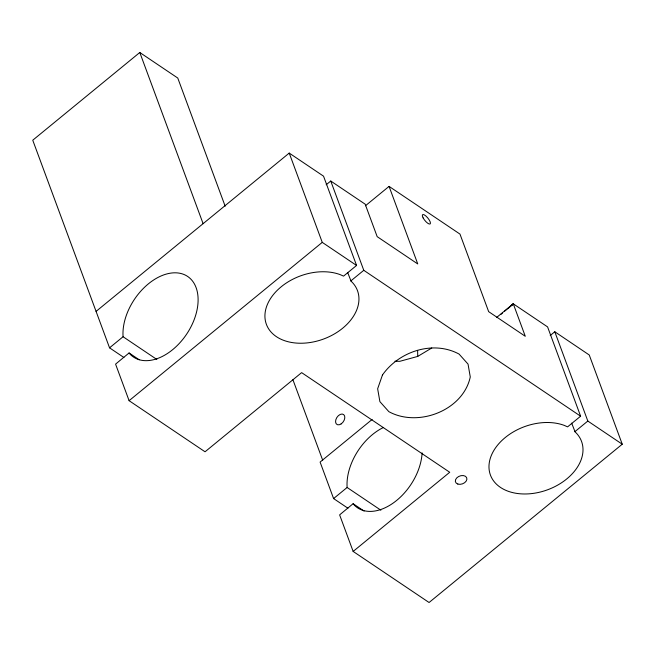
<?xml version="1.0" encoding="UTF-8"?>
<svg xmlns="http://www.w3.org/2000/svg" width="655" height="655" viewBox="0 0 655 655"><rect width="100%" height="100%" fill="white"/><g stroke="black" fill="none" stroke-linecap="round" stroke-linejoin="round"><path stroke-width="0.98" d="M511.883 305.304L513.274 303.822L547.588 326.91L580.617 416.195L567.598 426.863L564.258 425.39A48.56 33.61 -20.3 0 0 490.251 458.467A48.56 33.61 -20.3 0 0 544.297 490.906A48.56 33.61 -20.3 0 0 575.082 431.882L571.676 423.138M507.977 308.587L513.274 303.822L525.285 336.293L488.663 311.657L459.974 234.089L389.07 186.388L365.433 205.76M500.838 314.441L502.393 313.115M504.727 311.125L513.274 303.822L496.711 317.388M139.204 359.775L129.076 352.955L115.575 364.131L129.101 400.688L205.048 451.786L301.627 372.63L449.723 472.271L353.143 551.428L429.074 602.51L622.25 444.213L589.246 354.985L554.793 331.757L550.216 335.516M364.09 511.08L353.119 503.703L339.626 514.879L353.143 551.428M225.164 206.186L177.767 78.043L139.793 52.49L32.75 140.219L109.549 347.83L123.893 357.483M96.072 311.395L289.223 153.082L323.537 176.17L356.566 265.455L343.548 276.123L340.207 274.642A48.56 33.61 -20.3 0 0 266.2 307.727A48.56 33.61 -20.3 0 0 320.246 340.166A48.56 33.61 -20.3 0 0 351.031 281.142L347.633 272.398M109.549 347.83L123.074 336.735A48.56 31.366 -56.1 0 1 170.194 273.209A48.56 31.366 -56.1 0 1 191.637 325.478A48.56 31.366 -56.1 0 1 130.353 354.478L129.076 352.955M326.165 184.775L330.75 181.017L365.171 204.18L377.182 236.651L417.759 263.957L389.07 186.388M129.101 400.688L322.252 242.366L289.223 153.082M350.793 280.946L363.779 270.31L330.75 181.017M372.138 419.446L320.099 462.078L333.591 498.57L347.936 508.223M333.591 498.57L347.125 487.484A48.56 31.366 -56.1 0 1 383.388 427.502M574.844 431.694L587.822 421.05L554.793 331.757M394.916 361.216L399.763 361.323L417.743 356.41L431.743 348.002M322.252 242.366L356.566 265.455M363.779 270.31L580.617 416.195M587.822 421.05L622.25 444.213M123.074 336.735L156.832 359.448M347.125 487.484L380.874 510.196M353.119 503.703L354.404 505.226A48.56 31.366 -56.1 0 0 395.342 501.468A48.56 31.366 -56.1 0 0 422.107 452.9M292.9 379.687L322.694 460.228M139.793 52.49L203.107 223.666M417.612 350.392L417.743 356.41M382.454 375.004L377.648 388.767L379.892 401.638L388.841 411.651C418.062 427.69 463.06 410.554 470.274 376.969L468.038 364.098L459.081 354.085C433.102 339.994 398.838 351.481 382.454 375.004M341.099 423.949A5.993 3.873 -56.1 0 0 343.67 414.574A5.993 3.873 -56.1 0 0 335.794 419.839A5.993 3.873 -56.1 0 0 341.099 423.949M457.829 484.061A5.993 4.151 -20.3 0 0 466.9 479.223A5.993 4.151 -20.3 0 0 458.623 476.512A5.993 4.151 -20.3 0 0 457.829 484.061M423.105 217.869A5.993 1.932 50.7 0 0 430.13 223.961A5.993 1.932 50.7 0 0 425.914 216.027A5.993 1.932 50.7 0 0 423.105 217.869"/></g></svg>
